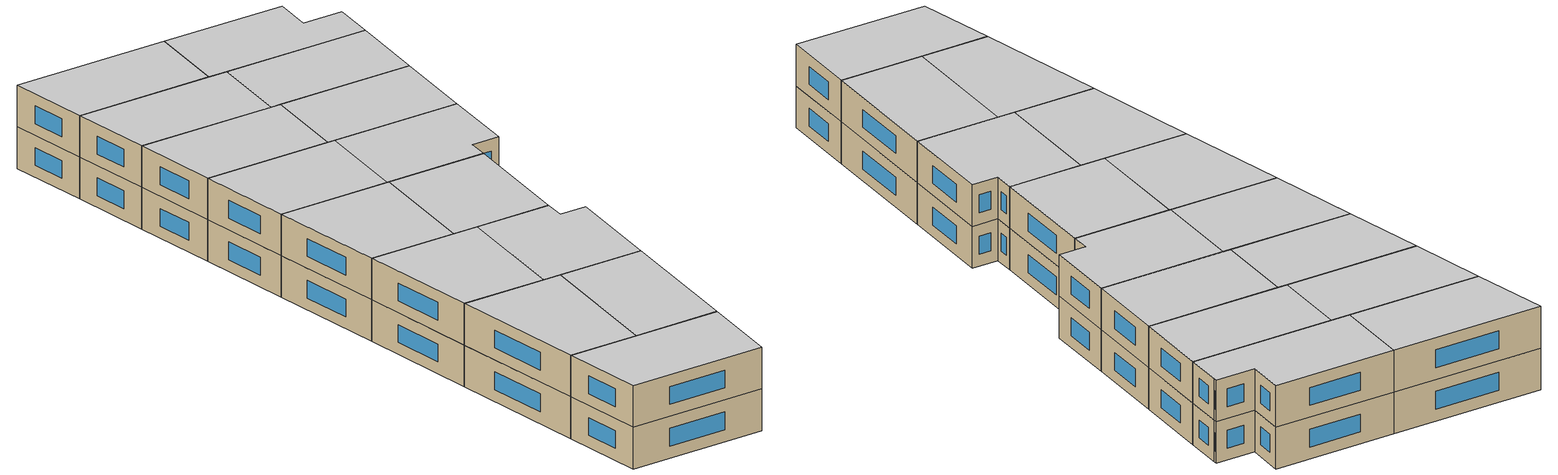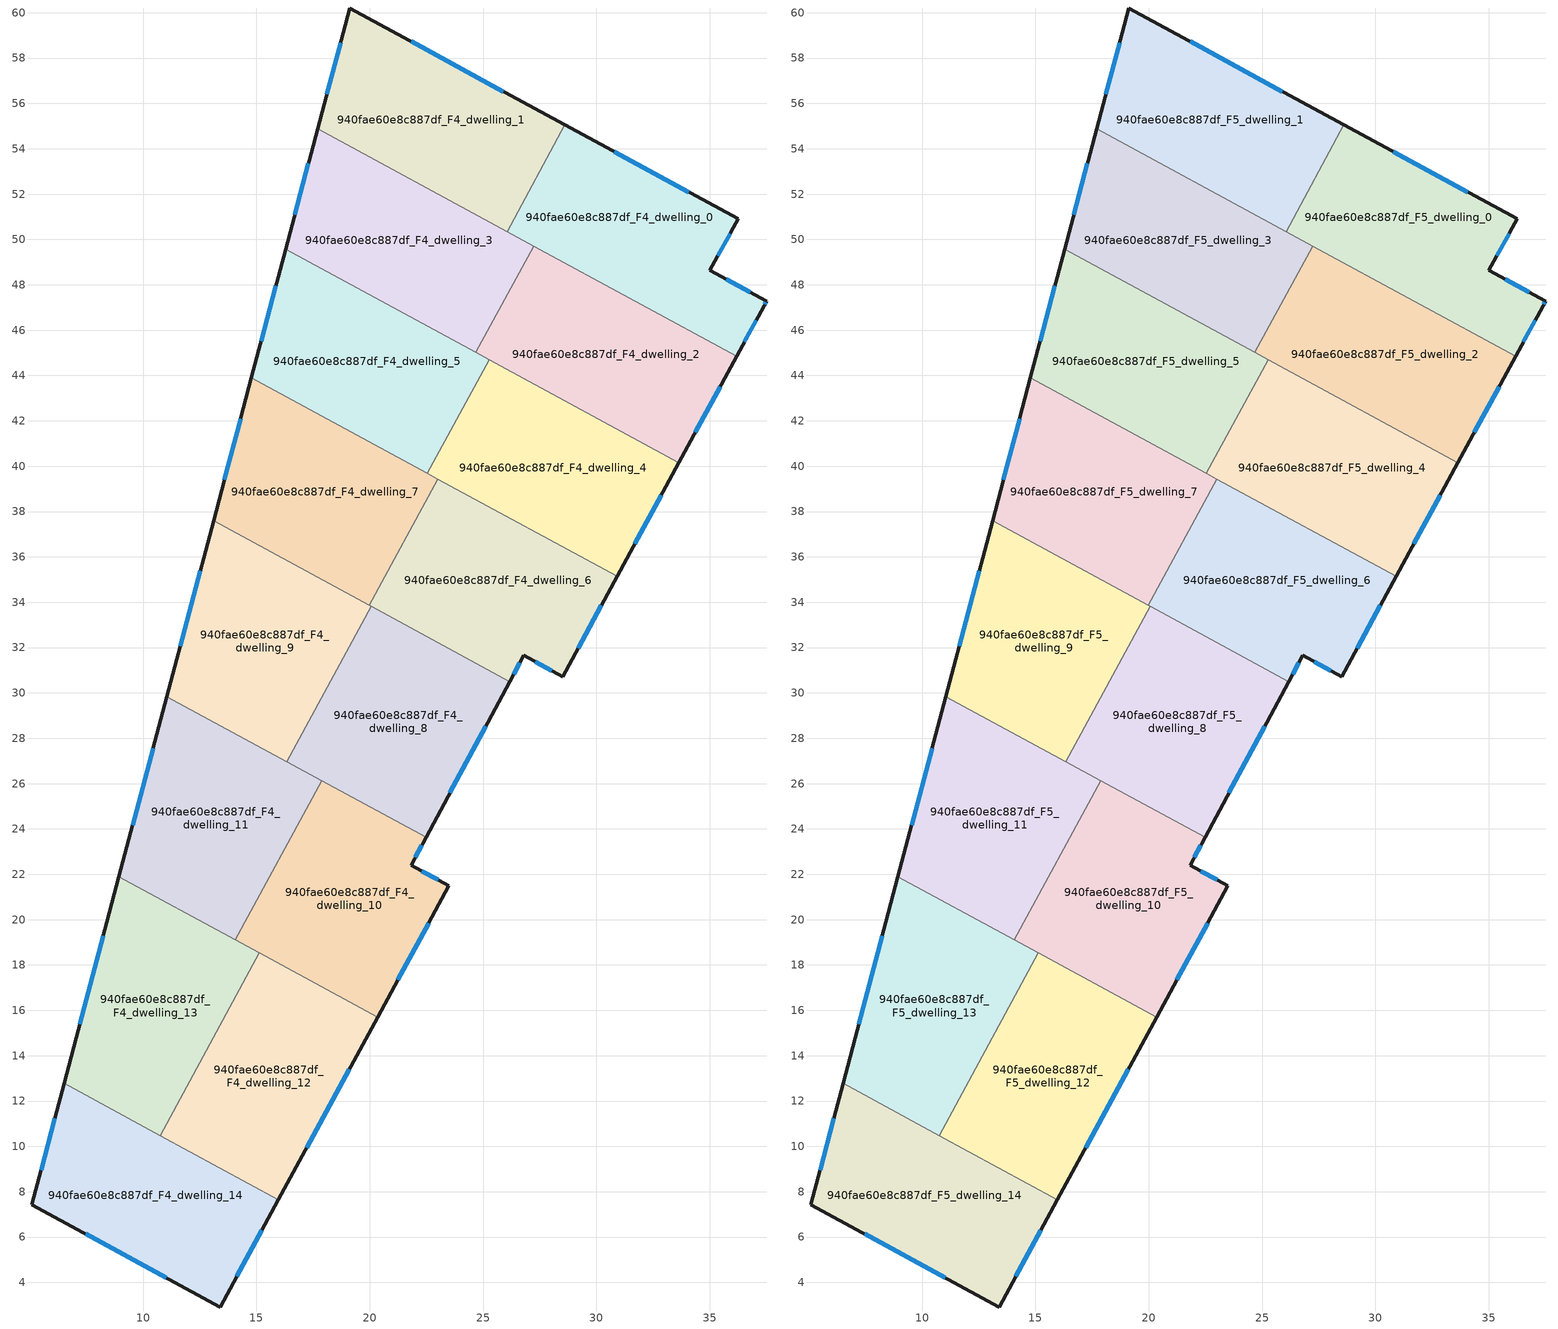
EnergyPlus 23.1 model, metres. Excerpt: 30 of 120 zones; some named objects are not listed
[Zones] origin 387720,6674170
940fae60e8c887df_F4_dwelling_0
 floor to 940fae60e8c887df_F3_dwelling_0 (EU_floor_Construction): 36.24,50.9 35.01,48.64 37.51,47.28 37.4,47.08 36.18,44.84 26.05,50.34 28.61,55.05 z12
 wall outside (EU_wall_Construction): 36.18,44.84 37.4,47.08 37.51,47.28 35.01,48.64 36.24,50.9 28.61,55.05 z12:15
 wall to 940fae60e8c887df_F4_dwelling_1 (EU_wall_Construction): 28.61,55.05 26.05,50.34 z12:15
 wall to 940fae60e8c887df_F4_dwelling_2 (EU_wall_Construction): 27.23,49.71 36.18,44.84 z12:15
 wall to 940fae60e8c887df_F4_dwelling_3 (EU_wall_Construction): 26.05,50.34 27.23,49.71 z12:15
 window (EU_Window_Construction): 34.06,52.09 30.79,53.87 / 35.36,49.29 35.89,50.26 / 36.79,47.67 35.72,48.25 / 37.43,47.14 37.47,47.22 / 36.53,45.48 37.05,46.44 z12.86:14.14
940fae60e8c887df_F4_dwelling_1
 floor to 940fae60e8c887df_F3_dwelling_1 (EU_floor_Construction): 28.61,55.05 26.05,50.34 17.7,54.88 19.12,60.21 z12
 wall outside (EU_wall_Construction): 28.61,55.05 19.12,60.21 17.7,54.88 z12:15
 wall to 940fae60e8c887df_F4_dwelling_3 (EU_wall_Construction): 17.7,54.88 26.05,50.34 z12:15
 window (EU_Window_Construction): 25.9,56.52 21.83,58.74 / 18.71,58.69 18.11,56.4 z12.86:14.14
940fae60e8c887df_F4_dwelling_10
 floor to 940fae60e8c887df_F3_dwelling_10 (EU_floor_Construction): 22.48,23.63 21.82,22.4 23.49,21.49 20.35,15.7 14.07,19.11 17.89,26.12 z12
 wall outside (EU_wall_Construction): 20.35,15.7 23.49,21.49 21.82,22.4 22.48,23.63 z12:15
 wall to 940fae60e8c887df_F4_dwelling_11 (EU_wall_Construction): 17.89,26.12 14.07,19.11 z12:15
 wall to 940fae60e8c887df_F4_dwelling_12 (EU_wall_Construction): 15.13,18.53 20.35,15.7 z12:15
 wall to 940fae60e8c887df_F4_dwelling_8 (EU_wall_Construction): 22.48,23.63 17.89,26.12 z12:15
 wall to 940fae60e8c887df_F4_dwelling_13 (EU_wall_Construction): 14.07,19.11 15.13,18.53 z12:15
 window (EU_Window_Construction): 22.01,22.75 22.29,23.28 / 23.02,21.75 22.3,22.14 / 21.25,17.35 22.59,19.83 z12.86:14.14
940fae60e8c887df_F4_dwelling_11
 floor to 940fae60e8c887df_F3_dwelling_11 (EU_floor_Construction): 17.89,26.12 14.07,19.11 8.94,21.89 11.05,29.84 z12
 wall outside (EU_wall_Construction): 11.05,29.84 8.94,21.89 z12:15
 wall to 940fae60e8c887df_F4_dwelling_9 (EU_wall_Construction): 16.34,26.96 11.05,29.84 z12:15
 wall to 940fae60e8c887df_F4_dwelling_13 (EU_wall_Construction): 8.94,21.89 14.07,19.11 z12:15
 wall to 940fae60e8c887df_F4_dwelling_8 (EU_wall_Construction): 17.88,26.12 16.34,26.96 z12:15
 window (EU_Window_Construction): 10.45,27.57 9.54,24.16 z12.86:14.14
940fae60e8c887df_F4_dwelling_12
 floor to 940fae60e8c887df_F3_dwelling_12 (EU_floor_Construction): 20.35,15.7 15.97,7.64 10.76,10.48 15.13,18.53 z12
 wall outside (EU_wall_Construction): 15.97,7.64 20.35,15.7 z12:15
 wall to 940fae60e8c887df_F4_dwelling_13 (EU_wall_Construction): 15.13,18.53 10.76,10.48 z12:15
 wall to 940fae60e8c887df_F4_dwelling_14 (EU_wall_Construction): 10.76,10.48 15.97,7.64 z12:15
 window (EU_Window_Construction): 17.22,9.95 19.1,13.4 z12.86:14.14
940fae60e8c887df_F4_dwelling_13
 floor to 940fae60e8c887df_F3_dwelling_13 (EU_floor_Construction): 15.13,18.53 10.76,10.48 6.52,12.78 8.94,21.89 z12
 wall outside (EU_wall_Construction): 8.94,21.89 6.52,12.78 z12:15
 wall to 940fae60e8c887df_F4_dwelling_14 (EU_wall_Construction): 6.52,12.78 10.76,10.48 z12:15
 window (EU_Window_Construction): 8.25,19.29 7.21,15.38 z12.86:14.14
940fae60e8c887df_F4_dwelling_14
 floor to 940fae60e8c887df_F3_dwelling_14 (EU_floor_Construction): 15.97,7.64 13.4,2.92 5.1,7.43 6.52,12.78 z12
 wall outside (EU_wall_Construction): 6.52,12.78 5.1,7.43 13.4,2.92 15.97,7.64 z12:15
 window (EU_Window_Construction): 14.14,4.27 15.24,6.29 / 7.47,6.14 11.03,4.2 / 6.11,11.25 5.5,8.96 z12.86:14.14
940fae60e8c887df_F4_dwelling_2
 floor to 940fae60e8c887df_F3_dwelling_2 (EU_floor_Construction): 36.18,44.84 33.63,40.16 24.68,45.02 27.23,49.71 z12
 wall outside (EU_wall_Construction): 33.63,40.16 36.18,44.84 z12:15
 wall to 940fae60e8c887df_F4_dwelling_3 (EU_wall_Construction): 27.23,49.71 24.68,45.02 z12:15
 wall to 940fae60e8c887df_F4_dwelling_4 (EU_wall_Construction): 25.27,44.7 33.63,40.16 z12:15
 wall to 940fae60e8c887df_F4_dwelling_5 (EU_wall_Construction): 24.68,45.02 25.27,44.7 z12:15
 window (EU_Window_Construction): 34.36,41.49 35.45,43.5 z12.86:14.14
940fae60e8c887df_F4_dwelling_3
 floor to 940fae60e8c887df_F3_dwelling_3 (EU_floor_Construction): 27.23,49.71 24.68,45.02 16.29,49.58 17.7,54.88 z12
 wall outside (EU_wall_Construction): 17.7,54.88 16.29,49.58 z12:15
 wall to 940fae60e8c887df_F4_dwelling_5 (EU_wall_Construction): 16.29,49.58 24.68,45.02 z12:15
 window (EU_Window_Construction): 17.3,53.37 16.69,51.09 z12.86:14.14
940fae60e8c887df_F4_dwelling_4
 floor to 940fae60e8c887df_F3_dwelling_4 (EU_floor_Construction): 33.63,40.16 30.91,35.13 22.54,39.68 25.27,44.7 z12
 wall outside (EU_wall_Construction): 30.91,35.13 33.63,40.16 z12:15
 wall to 940fae60e8c887df_F4_dwelling_5 (EU_wall_Construction): 25.27,44.7 22.54,39.68 z12:15
 wall to 940fae60e8c887df_F4_dwelling_6 (EU_wall_Construction): 23.01,39.43 30.91,35.13 z12:15
 wall to 940fae60e8c887df_F4_dwelling_7 (EU_wall_Construction): 22.54,39.68 23.01,39.43 z12:15
 window (EU_Window_Construction): 31.69,36.57 32.85,38.72 z12.86:14.14
940fae60e8c887df_F4_dwelling_5
 floor to 940fae60e8c887df_F3_dwelling_5 (EU_floor_Construction): 25.27,44.7 22.54,39.68 14.78,43.89 16.29,49.58 z12
 wall outside (EU_wall_Construction): 16.29,49.58 14.78,43.89 z12:15
 wall to 940fae60e8c887df_F4_dwelling_7 (EU_wall_Construction): 14.78,43.89 22.54,39.68 z12:15
 window (EU_Window_Construction): 15.86,47.95 15.21,45.52 z12.86:14.14
940fae60e8c887df_F4_dwelling_6
 floor to 940fae60e8c887df_F3_dwelling_6 (EU_floor_Construction): 30.91,35.13 28.51,30.71 26.8,31.65 26.18,30.5 19.98,33.86 23.01,39.43 z12
 wall outside (EU_wall_Construction): 26.18,30.5 26.8,31.65 28.51,30.71 30.91,35.13 z12:15
 wall to 940fae60e8c887df_F4_dwelling_7 (EU_wall_Construction): 23.01,39.43 19.98,33.86 z12:15
 wall to 940fae60e8c887df_F4_dwelling_8 (EU_wall_Construction): 20.07,33.82 26.18,30.5 z12:15
 wall to 940fae60e8c887df_F4_dwelling_9 (EU_wall_Construction): 19.99,33.86 20.07,33.82 z12:15
 window (EU_Window_Construction): 27.29,31.38 28.02,30.98 / 26.36,30.83 26.63,31.32 / 29.19,31.98 30.22,33.87 z12.86:14.14
940fae60e8c887df_F4_dwelling_7
 floor to 940fae60e8c887df_F3_dwelling_7 (EU_floor_Construction): 23.01,39.43 19.98,33.86 13.11,37.6 14.78,43.89 z12
 wall outside (EU_wall_Construction): 14.78,43.89 13.11,37.6 z12:15
 wall to 940fae60e8c887df_F4_dwelling_9 (EU_wall_Construction): 13.11,37.6 19.98,33.86 z12:15
 window (EU_Window_Construction): 14.31,42.09 13.59,39.4 z12.86:14.14
940fae60e8c887df_F4_dwelling_8
 floor to 940fae60e8c887df_F3_dwelling_8 (EU_floor_Construction): 26.18,30.5 22.48,23.63 16.34,26.96 20.07,33.82 z12
 wall outside (EU_wall_Construction): 22.48,23.63 26.18,30.5 z12:15
 wall to 940fae60e8c887df_F4_dwelling_9 (EU_wall_Construction): 20.07,33.82 16.34,26.96 z12:15
 window (EU_Window_Construction): 23.54,25.59 25.12,28.53 z12.86:14.14
940fae60e8c887df_F4_dwelling_9
 floor to 940fae60e8c887df_F3_dwelling_9 (EU_floor_Construction): 20.07,33.82 16.34,26.96 11.05,29.84 13.11,37.6 z12
 wall outside (EU_wall_Construction): 13.11,37.6 11.05,29.84 z12:15
 window (EU_Window_Construction): 12.52,35.38 11.64,32.05 z12.86:14.14
940fae60e8c887df_F5_dwelling_0
 floor to 940fae60e8c887df_F4_dwelling_0 (EU_floor_Construction): 36.24,50.9 35.01,48.64 37.51,47.28 37.4,47.08 36.18,44.84 26.05,50.34 28.61,55.05 z15
 wall outside (EU_wall_Construction): 36.18,44.84 37.4,47.08 37.51,47.28 35.01,48.64 36.24,50.9 28.61,55.05 z15:18
 wall to 940fae60e8c887df_F5_dwelling_1 (EU_wall_Construction): 28.61,55.05 26.05,50.34 z15:18
 wall to 940fae60e8c887df_F5_dwelling_2 (EU_wall_Construction): 27.23,49.71 36.18,44.84 z15:18
 wall to 940fae60e8c887df_F5_dwelling_3 (EU_wall_Construction): 26.05,50.34 27.23,49.71 z15:18
 window (EU_Window_Construction): 34.06,52.09 30.79,53.87 / 35.36,49.29 35.89,50.26 / 36.79,47.67 35.72,48.25 / 37.43,47.14 37.47,47.22 / 36.53,45.48 37.05,46.44 z15.86:17.14
 ceiling to 940fae60e8c887df_F6_dwelling_0 (EU_floor_Construction): 36.18,44.84 37.4,47.08 37.51,47.28 35.01,48.64 36.24,50.9 28.61,55.05 26.05,50.34 z18
940fae60e8c887df_F5_dwelling_1
 floor to 940fae60e8c887df_F4_dwelling_1 (EU_floor_Construction): 28.61,55.05 26.05,50.34 17.7,54.88 19.12,60.21 z15
 wall outside (EU_wall_Construction): 28.61,55.05 19.12,60.21 17.7,54.88 z15:18
 wall to 940fae60e8c887df_F5_dwelling_3 (EU_wall_Construction): 17.7,54.88 26.05,50.34 z15:18
 window (EU_Window_Construction): 25.9,56.52 21.83,58.74 / 18.71,58.69 18.11,56.4 z15.86:17.14
 ceiling to 940fae60e8c887df_F6_dwelling_1 (EU_floor_Construction): 26.05,50.34 28.61,55.05 19.12,60.21 17.7,54.88 z18
940fae60e8c887df_F5_dwelling_10
 floor to 940fae60e8c887df_F4_dwelling_10 (EU_floor_Construction): 22.48,23.63 21.82,22.4 23.49,21.49 20.35,15.7 14.07,19.11 17.89,26.12 z15
 wall outside (EU_wall_Construction): 20.35,15.7 23.49,21.49 21.82,22.4 22.48,23.63 z15:18
 wall to 940fae60e8c887df_F5_dwelling_11 (EU_wall_Construction): 17.89,26.12 14.07,19.11 z15:18
 wall to 940fae60e8c887df_F5_dwelling_12 (EU_wall_Construction): 15.13,18.53 20.35,15.7 z15:18
 wall to 940fae60e8c887df_F5_dwelling_8 (EU_wall_Construction): 22.48,23.63 17.89,26.12 z15:18
 wall to 940fae60e8c887df_F5_dwelling_13 (EU_wall_Construction): 14.07,19.11 15.13,18.53 z15:18
 window (EU_Window_Construction): 22.01,22.75 22.29,23.28 / 23.02,21.75 22.3,22.14 / 21.25,17.35 22.59,19.83 z15.86:17.14
 ceiling to 940fae60e8c887df_F6_dwelling_10 (EU_floor_Construction): 20.35,15.7 23.49,21.49 21.82,22.4 22.48,23.63 17.89,26.12 14.07,19.11 z18
940fae60e8c887df_F5_dwelling_11
 floor to 940fae60e8c887df_F4_dwelling_11 (EU_floor_Construction): 17.89,26.12 14.07,19.11 8.94,21.89 11.05,29.84 z15
 wall outside (EU_wall_Construction): 11.05,29.84 8.94,21.89 z15:18
 wall to 940fae60e8c887df_F5_dwelling_9 (EU_wall_Construction): 16.34,26.96 11.05,29.84 z15:18
 wall to 940fae60e8c887df_F5_dwelling_13 (EU_wall_Construction): 8.94,21.89 14.07,19.11 z15:18
 wall to 940fae60e8c887df_F5_dwelling_8 (EU_wall_Construction): 17.88,26.12 16.34,26.96 z15:18
 window (EU_Window_Construction): 10.45,27.57 9.54,24.16 z15.86:17.14
 ceiling to 940fae60e8c887df_F6_dwelling_11 (EU_floor_Construction): 14.07,19.11 17.89,26.12 11.05,29.84 8.94,21.89 z18
940fae60e8c887df_F5_dwelling_12
 floor to 940fae60e8c887df_F4_dwelling_12 (EU_floor_Construction): 20.35,15.7 15.97,7.64 10.76,10.48 15.13,18.53 z15
 wall outside (EU_wall_Construction): 15.97,7.64 20.35,15.7 z15:18
 wall to 940fae60e8c887df_F5_dwelling_13 (EU_wall_Construction): 15.13,18.53 10.76,10.48 z15:18
 wall to 940fae60e8c887df_F5_dwelling_14 (EU_wall_Construction): 10.76,10.48 15.97,7.64 z15:18
 window (EU_Window_Construction): 17.22,9.95 19.1,13.4 z15.86:17.14
 ceiling to 940fae60e8c887df_F6_dwelling_12 (EU_floor_Construction): 15.97,7.64 20.35,15.7 15.13,18.53 10.76,10.48 z18
940fae60e8c887df_F5_dwelling_13
 floor to 940fae60e8c887df_F4_dwelling_13 (EU_floor_Construction): 15.13,18.53 10.76,10.48 6.52,12.78 8.94,21.89 z15
 wall outside (EU_wall_Construction): 8.94,21.89 6.52,12.78 z15:18
 wall to 940fae60e8c887df_F5_dwelling_14 (EU_wall_Construction): 6.52,12.78 10.76,10.48 z15:18
 window (EU_Window_Construction): 8.25,19.29 7.21,15.38 z15.86:17.14
 ceiling to 940fae60e8c887df_F6_dwelling_13 (EU_floor_Construction): 10.76,10.48 15.13,18.53 8.94,21.89 6.52,12.78 z18
940fae60e8c887df_F5_dwelling_14
 floor to 940fae60e8c887df_F4_dwelling_14 (EU_floor_Construction): 15.97,7.64 13.4,2.92 5.1,7.43 6.52,12.78 z15
 wall outside (EU_wall_Construction): 6.52,12.78 5.1,7.43 13.4,2.92 15.97,7.64 z15:18
 window (EU_Window_Construction): 14.14,4.27 15.24,6.29 / 7.47,6.14 11.03,4.2 / 6.11,11.25 5.5,8.96 z15.86:17.14
 ceiling to 940fae60e8c887df_F6_dwelling_14 (EU_floor_Construction): 13.4,2.92 15.97,7.64 6.52,12.78 5.1,7.43 z18
940fae60e8c887df_F5_dwelling_2
 floor to 940fae60e8c887df_F4_dwelling_2 (EU_floor_Construction): 36.18,44.84 33.63,40.16 24.68,45.02 27.23,49.71 z15
 wall outside (EU_wall_Construction): 33.63,40.16 36.18,44.84 z15:18
 wall to 940fae60e8c887df_F5_dwelling_3 (EU_wall_Construction): 27.23,49.71 24.68,45.02 z15:18
 wall to 940fae60e8c887df_F5_dwelling_4 (EU_wall_Construction): 25.27,44.7 33.63,40.16 z15:18
 wall to 940fae60e8c887df_F5_dwelling_5 (EU_wall_Construction): 24.68,45.02 25.27,44.7 z15:18
 window (EU_Window_Construction): 34.36,41.49 35.45,43.5 z15.86:17.14
 ceiling to 940fae60e8c887df_F6_dwelling_2 (EU_floor_Construction): 33.63,40.16 36.18,44.84 27.23,49.71 24.68,45.02 z18
940fae60e8c887df_F5_dwelling_3
 floor to 940fae60e8c887df_F4_dwelling_3 (EU_floor_Construction): 27.23,49.71 24.68,45.02 16.29,49.58 17.7,54.88 z15
 wall outside (EU_wall_Construction): 17.7,54.88 16.29,49.58 z15:18
 wall to 940fae60e8c887df_F5_dwelling_5 (EU_wall_Construction): 16.29,49.58 24.68,45.02 z15:18
 window (EU_Window_Construction): 17.3,53.37 16.69,51.09 z15.86:17.14
 ceiling to 940fae60e8c887df_F6_dwelling_3 (EU_floor_Construction): 24.68,45.02 27.23,49.71 17.7,54.88 16.29,49.58 z18
940fae60e8c887df_F5_dwelling_4
 floor to 940fae60e8c887df_F4_dwelling_4 (EU_floor_Construction): 33.63,40.16 30.91,35.13 22.54,39.68 25.27,44.7 z15
 wall outside (EU_wall_Construction): 30.91,35.13 33.63,40.16 z15:18
 wall to 940fae60e8c887df_F5_dwelling_5 (EU_wall_Construction): 25.27,44.7 22.54,39.68 z15:18
 wall to 940fae60e8c887df_F5_dwelling_6 (EU_wall_Construction): 23.01,39.43 30.91,35.13 z15:18
 wall to 940fae60e8c887df_F5_dwelling_7 (EU_wall_Construction): 22.54,39.68 23.01,39.43 z15:18
 window (EU_Window_Construction): 31.69,36.57 32.85,38.72 z15.86:17.14
 ceiling to 940fae60e8c887df_F6_dwelling_4 (EU_floor_Construction): 30.91,35.13 33.63,40.16 25.27,44.7 22.54,39.68 z18
940fae60e8c887df_F5_dwelling_5
 floor to 940fae60e8c887df_F4_dwelling_5 (EU_floor_Construction): 25.27,44.7 22.54,39.68 14.78,43.89 16.29,49.58 z15
 wall outside (EU_wall_Construction): 16.29,49.58 14.78,43.89 z15:18
 wall to 940fae60e8c887df_F5_dwelling_7 (EU_wall_Construction): 14.78,43.89 22.54,39.68 z15:18
 window (EU_Window_Construction): 15.86,47.95 15.21,45.52 z15.86:17.14
 ceiling to 940fae60e8c887df_F6_dwelling_5 (EU_floor_Construction): 22.54,39.68 25.27,44.7 16.29,49.58 14.78,43.89 z18
940fae60e8c887df_F5_dwelling_6
 floor to 940fae60e8c887df_F4_dwelling_6 (EU_floor_Construction): 30.91,35.13 28.51,30.71 26.8,31.65 26.18,30.5 19.98,33.86 23.01,39.43 z15
 wall outside (EU_wall_Construction): 26.18,30.5 26.8,31.65 28.51,30.71 30.91,35.13 z15:18
 wall to 940fae60e8c887df_F5_dwelling_7 (EU_wall_Construction): 23.01,39.43 19.98,33.86 z15:18
 wall to 940fae60e8c887df_F5_dwelling_8 (EU_wall_Construction): 20.07,33.82 26.18,30.5 z15:18
 wall to 940fae60e8c887df_F5_dwelling_9 (EU_wall_Construction): 19.99,33.86 20.07,33.82 z15:18
 window (EU_Window_Construction): 27.29,31.38 28.02,30.98 / 26.36,30.83 26.63,31.32 / 29.19,31.98 30.22,33.87 z15.86:17.14
 ceiling to 940fae60e8c887df_F6_dwelling_6 (EU_floor_Construction): 28.51,30.71 30.91,35.13 23.01,39.43 19.98,33.86 26.18,30.5 26.8,31.65 z18
940fae60e8c887df_F5_dwelling_7
 floor to 940fae60e8c887df_F4_dwelling_7 (EU_floor_Construction): 23.01,39.43 19.98,33.86 13.11,37.6 14.78,43.89 z15
 wall outside (EU_wall_Construction): 14.78,43.89 13.11,37.6 z15:18
 wall to 940fae60e8c887df_F5_dwelling_9 (EU_wall_Construction): 13.11,37.6 19.98,33.86 z15:18
 window (EU_Window_Construction): 14.31,42.09 13.59,39.4 z15.86:17.14
 ceiling to 940fae60e8c887df_F6_dwelling_7 (EU_floor_Construction): 19.98,33.86 23.01,39.43 14.78,43.89 13.11,37.6 z18
940fae60e8c887df_F5_dwelling_8
 floor to 940fae60e8c887df_F4_dwelling_8 (EU_floor_Construction): 26.18,30.5 22.48,23.63 16.34,26.96 20.07,33.82 z15
 wall outside (EU_wall_Construction): 22.48,23.63 26.18,30.5 z15:18
 wall to 940fae60e8c887df_F5_dwelling_9 (EU_wall_Construction): 20.07,33.82 16.34,26.96 z15:18
 window (EU_Window_Construction): 23.54,25.59 25.12,28.53 z15.86:17.14
 ceiling to 940fae60e8c887df_F6_dwelling_8 (EU_floor_Construction): 22.48,23.63 26.18,30.5 20.07,33.82 16.34,26.96 z18
940fae60e8c887df_F5_dwelling_9
 floor to 940fae60e8c887df_F4_dwelling_9 (EU_floor_Construction): 20.07,33.82 16.34,26.96 11.05,29.84 13.11,37.6 z15
 wall outside (EU_wall_Construction): 13.11,37.6 11.05,29.84 z15:18
 window (EU_Window_Construction): 12.52,35.38 11.64,32.05 z15.86:17.14
 ceiling to 940fae60e8c887df_F6_dwelling_9 (EU_floor_Construction): 16.34,26.96 20.07,33.82 13.11,37.6 11.05,29.84 z18
[Building]
EU S2 Campaign: North Axis=0; Terrain=City; Solar Distribution=FullExterior
[Site:Location]
Helsinki-Vantaa.AP: Latitude=60.317; Longitude=24.963; Time Zone=2; Elevation=54.6
[SizingPeriod:WeatherFileDays]
AnnualSizingPeriod: Begin Month=1; Begin Day of Month=1; End Month=12; End Day of Month=31; Day of Week for Start Day=Monday; Use Weather File Daylight Saving Period=No; Use Weather File Rain and Snow Indicators=No
[MATERIAL]
EU_InternalMass_Material: Roughness=MediumRough; Thickness=0.1; Conductivity=1; Density=1800; Specific Heat=900; Thermal Absorptance=0.9; Solar Absorptance=0.7; Visible Absorptance=0.7
[MATERIAL:NOMASS] Roughness=MediumRough; Thermal Absorptance=0.9; Solar Absorptance=0.7; Visible Absorptance=0.7
Name | Thermal Resistance
EU_wall_NoMass | 5.91765
EU_floor_NoMass | 6.2875
[WINDOWMATERIAL:SIMPLEGLAZINGSYSTEM]
EU_Window_SimpleGlazing: UFactor=0.994035; Solar Heat Gain Coefficient=0.7; Visible Transmittance=0.7
[CONSTRUCTION]
EU_wall_Construction: EU_wall_NoMass
EU_floor_Construction: EU_floor_NoMass
EU_Window_Construction: EU_Window_SimpleGlazing
EU_InternalMass_Construction: EU_InternalMass_Material
[ZONE] Type=1; Multiplier=1; Ceiling Height=autocalculate; Floor Area=autocalculate; Part of Total Floor Area=Yes
Name | Volume
940fae60e8c887df_F4_dwelling_0; 940fae60e8c887df_F5_dwelling_0 | 163.162
940fae60e8c887df_F4_dwelling_1; 940fae60e8c887df_F5_dwelling_1 | 163.157
940fae60e8c887df_F4_dwelling_10; 940fae60e8c887df_F5_dwelling_10 | 163.151
940fae60e8c887df_F4_dwelling_11; 940fae60e8c887df_F5_dwelling_11; 940fae60e8c887df_F4_dwelling_8; 940fae60e8c887df_F5_dwelling_8 | 163.176
940fae60e8c887df_F4_dwelling_12; 940fae60e8c887df_F5_dwelling_12 | 163.148
940fae60e8c887df_F4_dwelling_13; 940fae60e8c887df_F5_dwelling_13 | 163.153
940fae60e8c887df_F4_dwelling_14; 940fae60e8c887df_F5_dwelling_14 | 163.173
940fae60e8c887df_F4_dwelling_2; 940fae60e8c887df_F5_dwelling_2 | 163.167
940fae60e8c887df_F4_dwelling_3; 940fae60e8c887df_F5_dwelling_3 | 163.182
940fae60e8c887df_F4_dwelling_4; 940fae60e8c887df_F5_dwelling_4 | 163.159
940fae60e8c887df_F4_dwelling_5; 940fae60e8c887df_F5_dwelling_5 | 163.155
940fae60e8c887df_F4_dwelling_6; 940fae60e8c887df_F5_dwelling_6 | 163.168
940fae60e8c887df_F4_dwelling_7; 940fae60e8c887df_F5_dwelling_7 | 163.179
940fae60e8c887df_F4_dwelling_9; 940fae60e8c887df_F5_dwelling_9 | 163.161
[INTERNALMASS] Construction=EU_InternalMass_Construction
Name | Zone or ZoneList | Surface Area
940fae60e8c887df_F4_dwelling_0_EU_InternalMass | 940fae60e8c887df_F4_dwelling_0 | 54.3877
940fae60e8c887df_F4_dwelling_1_EU_InternalMass | 940fae60e8c887df_F4_dwelling_1 | 54.3839
940fae60e8c887df_F4_dwelling_2_EU_InternalMass | 940fae60e8c887df_F4_dwelling_2 | 54.3907
940fae60e8c887df_F4_dwelling_3_EU_InternalMass | 940fae60e8c887df_F4_dwelling_3 | 54.393
940fae60e8c887df_F4_dwelling_4_EU_InternalMass | 940fae60e8c887df_F4_dwelling_4 | 54.3864
940fae60e8c887df_F4_dwelling_5_EU_InternalMass | 940fae60e8c887df_F4_dwelling_5 | 54.3853
940fae60e8c887df_F4_dwelling_6_EU_InternalMass | 940fae60e8c887df_F4_dwelling_6 | 54.389
940fae60e8c887df_F4_dwelling_7_EU_InternalMass | 940fae60e8c887df_F4_dwelling_7 | 54.3942
940fae60e8c887df_F4_dwelling_8_EU_InternalMass | 940fae60e8c887df_F4_dwelling_8 | 54.3925
940fae60e8c887df_F4_dwelling_9_EU_InternalMass | 940fae60e8c887df_F4_dwelling_9 | 54.3865
940fae60e8c887df_F4_dwelling_10_EU_InternalMass | 940fae60e8c887df_F4_dwelling_10 | 54.3826
940fae60e8c887df_F4_dwelling_11_EU_InternalMass | 940fae60e8c887df_F4_dwelling_11 | 54.3936
940fae60e8c887df_F4_dwelling_12_EU_InternalMass | 940fae60e8c887df_F4_dwelling_12 | 54.3822
940fae60e8c887df_F4_dwelling_13_EU_InternalMass | 940fae60e8c887df_F4_dwelling_13 | 54.3866
940fae60e8c887df_F4_dwelling_14_EU_InternalMass | 940fae60e8c887df_F4_dwelling_14 | 54.3913
940fae60e8c887df_F5_dwelling_0_EU_InternalMass | 940fae60e8c887df_F5_dwelling_0 | 54.3877
940fae60e8c887df_F5_dwelling_1_EU_InternalMass | 940fae60e8c887df_F5_dwelling_1 | 54.3839
940fae60e8c887df_F5_dwelling_2_EU_InternalMass | 940fae60e8c887df_F5_dwelling_2 | 54.3907
940fae60e8c887df_F5_dwelling_3_EU_InternalMass | 940fae60e8c887df_F5_dwelling_3 | 54.393
940fae60e8c887df_F5_dwelling_4_EU_InternalMass | 940fae60e8c887df_F5_dwelling_4 | 54.3864
940fae60e8c887df_F5_dwelling_5_EU_InternalMass | 940fae60e8c887df_F5_dwelling_5 | 54.3853
940fae60e8c887df_F5_dwelling_6_EU_InternalMass | 940fae60e8c887df_F5_dwelling_6 | 54.389
940fae60e8c887df_F5_dwelling_7_EU_InternalMass | 940fae60e8c887df_F5_dwelling_7 | 54.3942
940fae60e8c887df_F5_dwelling_8_EU_InternalMass | 940fae60e8c887df_F5_dwelling_8 | 54.3925
940fae60e8c887df_F5_dwelling_9_EU_InternalMass | 940fae60e8c887df_F5_dwelling_9 | 54.3865
940fae60e8c887df_F5_dwelling_10_EU_InternalMass | 940fae60e8c887df_F5_dwelling_10 | 54.3826
940fae60e8c887df_F5_dwelling_11_EU_InternalMass | 940fae60e8c887df_F5_dwelling_11 | 54.3936
940fae60e8c887df_F5_dwelling_12_EU_InternalMass | 940fae60e8c887df_F5_dwelling_12 | 54.3822
940fae60e8c887df_F5_dwelling_13_EU_InternalMass | 940fae60e8c887df_F5_dwelling_13 | 54.3866
940fae60e8c887df_F5_dwelling_14_EU_InternalMass | 940fae60e8c887df_F5_dwelling_14 | 54.3913
[OTHEREQUIPMENT] Fuel Type=Electricity; Design Level Calculation Method=Watts/Area; Power per Zone Floor Area=1; Fraction Latent=0; Fraction Radiant=0; Fraction Lost=0; Carbon Dioxide Generation Rate=0; EndUse Subcategory=EU_Step8_InternalGains
Name | Zone or ZoneList or Space or SpaceList | Schedule
EU_Step8_InternalGain_940fae60e8c887df_F4_dwelling_0_f000 | 940fae60e8c887df_F4_dwelling_0 | EU_Step8_GainSchedule_940fae60e8c887df_F4_dwelling_0_f000
EU_Step8_InternalGain_940fae60e8c887df_F4_dwelling_1_f000 | 940fae60e8c887df_F4_dwelling_1 | EU_Step8_GainSchedule_940fae60e8c887df_F4_dwelling_1_f000
EU_Step8_InternalGain_940fae60e8c887df_F4_dwelling_2_f000 | 940fae60e8c887df_F4_dwelling_2 | EU_Step8_GainSchedule_940fae60e8c887df_F4_dwelling_2_f000
EU_Step8_InternalGain_940fae60e8c887df_F4_dwelling_3_f000 | 940fae60e8c887df_F4_dwelling_3 | EU_Step8_GainSchedule_940fae60e8c887df_F4_dwelling_3_f000
EU_Step8_InternalGain_940fae60e8c887df_F4_dwelling_4_f000 | 940fae60e8c887df_F4_dwelling_4 | EU_Step8_GainSchedule_940fae60e8c887df_F4_dwelling_4_f000
EU_Step8_InternalGain_940fae60e8c887df_F4_dwelling_5_f000 | 940fae60e8c887df_F4_dwelling_5 | EU_Step8_GainSchedule_940fae60e8c887df_F4_dwelling_5_f000
EU_Step8_InternalGain_940fae60e8c887df_F4_dwelling_6_f000 | 940fae60e8c887df_F4_dwelling_6 | EU_Step8_GainSchedule_940fae60e8c887df_F4_dwelling_6_f000
EU_Step8_InternalGain_940fae60e8c887df_F4_dwelling_7_f000 | 940fae60e8c887df_F4_dwelling_7 | EU_Step8_GainSchedule_940fae60e8c887df_F4_dwelling_7_f000
EU_Step8_InternalGain_940fae60e8c887df_F4_dwelling_8_f000 | 940fae60e8c887df_F4_dwelling_8 | EU_Step8_GainSchedule_940fae60e8c887df_F4_dwelling_8_f000
EU_Step8_InternalGain_940fae60e8c887df_F4_dwelling_9_f000 | 940fae60e8c887df_F4_dwelling_9 | EU_Step8_GainSchedule_940fae60e8c887df_F4_dwelling_9_f000
EU_Step8_InternalGain_940fae60e8c887df_F4_dwelling_10_f000 | 940fae60e8c887df_F4_dwelling_10 | EU_Step8_GainSchedule_940fae60e8c887df_F4_dwelling_10_f000
EU_Step8_InternalGain_940fae60e8c887df_F4_dwelling_11_f000 | 940fae60e8c887df_F4_dwelling_11 | EU_Step8_GainSchedule_940fae60e8c887df_F4_dwelling_11_f000
EU_Step8_InternalGain_940fae60e8c887df_F4_dwelling_12_f000 | 940fae60e8c887df_F4_dwelling_12 | EU_Step8_GainSchedule_940fae60e8c887df_F4_dwelling_12_f000
EU_Step8_InternalGain_940fae60e8c887df_F4_dwelling_13_f000 | 940fae60e8c887df_F4_dwelling_13 | EU_Step8_GainSchedule_940fae60e8c887df_F4_dwelling_13_f000
EU_Step8_InternalGain_940fae60e8c887df_F4_dwelling_14_f000 | 940fae60e8c887df_F4_dwelling_14 | EU_Step8_GainSchedule_940fae60e8c887df_F4_dwelling_14_f000
EU_Step8_InternalGain_940fae60e8c887df_F5_dwelling_0_f000 | 940fae60e8c887df_F5_dwelling_0 | EU_Step8_GainSchedule_940fae60e8c887df_F5_dwelling_0_f000
EU_Step8_InternalGain_940fae60e8c887df_F5_dwelling_1_f000 | 940fae60e8c887df_F5_dwelling_1 | EU_Step8_GainSchedule_940fae60e8c887df_F5_dwelling_1_f000
EU_Step8_InternalGain_940fae60e8c887df_F5_dwelling_2_f000 | 940fae60e8c887df_F5_dwelling_2 | EU_Step8_GainSchedule_940fae60e8c887df_F5_dwelling_2_f000
EU_Step8_InternalGain_940fae60e8c887df_F5_dwelling_3_f000 | 940fae60e8c887df_F5_dwelling_3 | EU_Step8_GainSchedule_940fae60e8c887df_F5_dwelling_3_f000
EU_Step8_InternalGain_940fae60e8c887df_F5_dwelling_4_f000 | 940fae60e8c887df_F5_dwelling_4 | EU_Step8_GainSchedule_940fae60e8c887df_F5_dwelling_4_f000
EU_Step8_InternalGain_940fae60e8c887df_F5_dwelling_5_f000 | 940fae60e8c887df_F5_dwelling_5 | EU_Step8_GainSchedule_940fae60e8c887df_F5_dwelling_5_f000
EU_Step8_InternalGain_940fae60e8c887df_F5_dwelling_6_f000 | 940fae60e8c887df_F5_dwelling_6 | EU_Step8_GainSchedule_940fae60e8c887df_F5_dwelling_6_f000
EU_Step8_InternalGain_940fae60e8c887df_F5_dwelling_7_f000 | 940fae60e8c887df_F5_dwelling_7 | EU_Step8_GainSchedule_940fae60e8c887df_F5_dwelling_7_f000
EU_Step8_InternalGain_940fae60e8c887df_F5_dwelling_8_f000 | 940fae60e8c887df_F5_dwelling_8 | EU_Step8_GainSchedule_940fae60e8c887df_F5_dwelling_8_f000
EU_Step8_InternalGain_940fae60e8c887df_F5_dwelling_9_f000 | 940fae60e8c887df_F5_dwelling_9 | EU_Step8_GainSchedule_940fae60e8c887df_F5_dwelling_9_f000
EU_Step8_InternalGain_940fae60e8c887df_F5_dwelling_10_f000 | 940fae60e8c887df_F5_dwelling_10 | EU_Step8_GainSchedule_940fae60e8c887df_F5_dwelling_10_f000
EU_Step8_InternalGain_940fae60e8c887df_F5_dwelling_11_f000 | 940fae60e8c887df_F5_dwelling_11 | EU_Step8_GainSchedule_940fae60e8c887df_F5_dwelling_11_f000
EU_Step8_InternalGain_940fae60e8c887df_F5_dwelling_12_f000 | 940fae60e8c887df_F5_dwelling_12 | EU_Step8_GainSchedule_940fae60e8c887df_F5_dwelling_12_f000
EU_Step8_InternalGain_940fae60e8c887df_F5_dwelling_13_f000 | 940fae60e8c887df_F5_dwelling_13 | EU_Step8_GainSchedule_940fae60e8c887df_F5_dwelling_13_f000
EU_Step8_InternalGain_940fae60e8c887df_F5_dwelling_14_f000 | 940fae60e8c887df_F5_dwelling_14 | EU_Step8_GainSchedule_940fae60e8c887df_F5_dwelling_14_f000
[ZONEVENTILATION:DESIGNFLOWRATE] Schedule=EU_AlwaysOn; Design Flow Rate Calculation Method=AirChanges/Hour; Air Changes per Hour=0.596421; Ventilation Type=Natural; Fan Pressure Rise=0; Fan Total Efficiency=1; Constant Term Coefficient=1; Temperature Term Coefficient=0; Velocity Term Coefficient=0; Velocity Squared Term Coefficient=0; Minimum Indoor Temperature=-100; Maximum Indoor Temperature=100; Delta Temperature=-100; Minimum Outdoor Temperature=-100; Maximum Outdoor Temperature=100; Maximum Wind Speed=40
Name | Zone or ZoneList or Space or SpaceList
EU_ConstantAir_940fae60e8c887df_F4_dwelling_0 | 940fae60e8c887df_F4_dwelling_0
EU_ConstantAir_940fae60e8c887df_F4_dwelling_1 | 940fae60e8c887df_F4_dwelling_1
EU_ConstantAir_940fae60e8c887df_F4_dwelling_2 | 940fae60e8c887df_F4_dwelling_2
EU_ConstantAir_940fae60e8c887df_F4_dwelling_3 | 940fae60e8c887df_F4_dwelling_3
EU_ConstantAir_940fae60e8c887df_F4_dwelling_4 | 940fae60e8c887df_F4_dwelling_4
EU_ConstantAir_940fae60e8c887df_F4_dwelling_5 | 940fae60e8c887df_F4_dwelling_5
EU_ConstantAir_940fae60e8c887df_F4_dwelling_6 | 940fae60e8c887df_F4_dwelling_6
EU_ConstantAir_940fae60e8c887df_F4_dwelling_7 | 940fae60e8c887df_F4_dwelling_7
EU_ConstantAir_940fae60e8c887df_F4_dwelling_8 | 940fae60e8c887df_F4_dwelling_8
EU_ConstantAir_940fae60e8c887df_F4_dwelling_9 | 940fae60e8c887df_F4_dwelling_9
EU_ConstantAir_940fae60e8c887df_F4_dwelling_10 | 940fae60e8c887df_F4_dwelling_10
EU_ConstantAir_940fae60e8c887df_F4_dwelling_11 | 940fae60e8c887df_F4_dwelling_11
EU_ConstantAir_940fae60e8c887df_F4_dwelling_12 | 940fae60e8c887df_F4_dwelling_12
EU_ConstantAir_940fae60e8c887df_F4_dwelling_13 | 940fae60e8c887df_F4_dwelling_13
EU_ConstantAir_940fae60e8c887df_F4_dwelling_14 | 940fae60e8c887df_F4_dwelling_14
EU_ConstantAir_940fae60e8c887df_F5_dwelling_0 | 940fae60e8c887df_F5_dwelling_0
EU_ConstantAir_940fae60e8c887df_F5_dwelling_1 | 940fae60e8c887df_F5_dwelling_1
EU_ConstantAir_940fae60e8c887df_F5_dwelling_2 | 940fae60e8c887df_F5_dwelling_2
EU_ConstantAir_940fae60e8c887df_F5_dwelling_3 | 940fae60e8c887df_F5_dwelling_3
EU_ConstantAir_940fae60e8c887df_F5_dwelling_4 | 940fae60e8c887df_F5_dwelling_4
EU_ConstantAir_940fae60e8c887df_F5_dwelling_5 | 940fae60e8c887df_F5_dwelling_5
EU_ConstantAir_940fae60e8c887df_F5_dwelling_6 | 940fae60e8c887df_F5_dwelling_6
EU_ConstantAir_940fae60e8c887df_F5_dwelling_7 | 940fae60e8c887df_F5_dwelling_7
EU_ConstantAir_940fae60e8c887df_F5_dwelling_8 | 940fae60e8c887df_F5_dwelling_8
EU_ConstantAir_940fae60e8c887df_F5_dwelling_9 | 940fae60e8c887df_F5_dwelling_9
EU_ConstantAir_940fae60e8c887df_F5_dwelling_10 | 940fae60e8c887df_F5_dwelling_10
EU_ConstantAir_940fae60e8c887df_F5_dwelling_11 | 940fae60e8c887df_F5_dwelling_11
EU_ConstantAir_940fae60e8c887df_F5_dwelling_12 | 940fae60e8c887df_F5_dwelling_12
EU_ConstantAir_940fae60e8c887df_F5_dwelling_13 | 940fae60e8c887df_F5_dwelling_13
EU_ConstantAir_940fae60e8c887df_F5_dwelling_14 | 940fae60e8c887df_F5_dwelling_14
[HVACTEMPLATE:THERMOSTAT] Constant Heating Setpoint=20; Constant Cooling Setpoint=50
EU_HeatOnly_940fae60e8c887df_F6_dwelling_4; EU_HeatOnly_940fae60e8c887df_F6_dwelling_5; EU_HeatOnly_940fae60e8c887df_F6_dwelling_6; EU_HeatOnly_940fae60e8c887df_F6_dwelling_7; EU_HeatOnly_940fae60e8c887df_F6_dwelling_8; EU_HeatOnly_940fae60e8c887df_F6_dwelling_9; EU_HeatOnly_940fae60e8c887df_F6_dwelling_10; EU_HeatOnly_940fae60e8c887df_F6_dwelling_11; EU_HeatOnly_940fae60e8c887df_F6_dwelling_12; EU_HeatOnly_940fae60e8c887df_F6_dwelling_13; EU_HeatOnly_940fae60e8c887df_F6_dwelling_14; EU_HeatOnly_940fae60e8c887df_F7_dwelling_0; EU_HeatOnly_940fae60e8c887df_F7_dwelling_1; EU_HeatOnly_940fae60e8c887df_F7_dwelling_2; EU_HeatOnly_940fae60e8c887df_F7_dwelling_3; EU_HeatOnly_940fae60e8c887df_F7_dwelling_4; EU_HeatOnly_940fae60e8c887df_F7_dwelling_5; EU_HeatOnly_940fae60e8c887df_F7_dwelling_6; EU_HeatOnly_940fae60e8c887df_F7_dwelling_7; EU_HeatOnly_940fae60e8c887df_F7_dwelling_8; EU_HeatOnly_940fae60e8c887df_F7_dwelling_9; EU_HeatOnly_940fae60e8c887df_F7_dwelling_10; EU_HeatOnly_940fae60e8c887df_F7_dwelling_11; EU_HeatOnly_940fae60e8c887df_F7_dwelling_12; EU_HeatOnly_940fae60e8c887df_F7_dwelling_13; EU_HeatOnly_940fae60e8c887df_F7_dwelling_14
[HVACTEMPLATE:ZONE:IDEALLOADSAIRSYSTEM] System Availability Schedule=EU_AlwaysOn; Maximum Heating Supply Air Temperature=50; Minimum Cooling Supply Air Temperature=13; Maximum Heating Supply Air Humidity Ratio=0.0156; Minimum Cooling Supply Air Humidity Ratio=0.0077; Heating Limit=NoLimit; Cooling Limit=NoLimit; Heating Availability Schedule=EU_AlwaysOn; Cooling Availability Schedule=EU_CoolingOff; Dehumidification Control Type=ConstantSensibleHeatRatio; Cooling Sensible Heat Ratio=0.7; Dehumidification Setpoint=60; Humidification Control Type=None; Humidification Setpoint=30; Outdoor Air Method=None; Outdoor Air Flow Rate per Person=0.00944; Outdoor Air Flow Rate per Zone Floor Area=0; Outdoor Air Flow Rate per Zone=0; Demand Controlled Ventilation Type=None; Outdoor Air Economizer Type=NoEconomizer; Heat Recovery Type=None; Sensible Heat Recovery Effectiveness=0.7; Latent Heat Recovery Effectiveness=0.65
Name | Template Thermostat
940fae60e8c887df_F4_dwelling_0 | EU_HeatOnly_940fae60e8c887df_F4_dwelling_0
940fae60e8c887df_F4_dwelling_1 | EU_HeatOnly_940fae60e8c887df_F4_dwelling_1
940fae60e8c887df_F4_dwelling_2 | EU_HeatOnly_940fae60e8c887df_F4_dwelling_2
940fae60e8c887df_F4_dwelling_3 | EU_HeatOnly_940fae60e8c887df_F4_dwelling_3
940fae60e8c887df_F4_dwelling_4 | EU_HeatOnly_940fae60e8c887df_F4_dwelling_4
940fae60e8c887df_F4_dwelling_5 | EU_HeatOnly_940fae60e8c887df_F4_dwelling_5
940fae60e8c887df_F4_dwelling_6 | EU_HeatOnly_940fae60e8c887df_F4_dwelling_6
940fae60e8c887df_F4_dwelling_7 | EU_HeatOnly_940fae60e8c887df_F4_dwelling_7
940fae60e8c887df_F4_dwelling_8 | EU_HeatOnly_940fae60e8c887df_F4_dwelling_8
940fae60e8c887df_F4_dwelling_9 | EU_HeatOnly_940fae60e8c887df_F4_dwelling_9
940fae60e8c887df_F4_dwelling_10 | EU_HeatOnly_940fae60e8c887df_F4_dwelling_10
940fae60e8c887df_F4_dwelling_11 | EU_HeatOnly_940fae60e8c887df_F4_dwelling_11
940fae60e8c887df_F4_dwelling_12 | EU_HeatOnly_940fae60e8c887df_F4_dwelling_12
940fae60e8c887df_F4_dwelling_13 | EU_HeatOnly_940fae60e8c887df_F4_dwelling_13
940fae60e8c887df_F4_dwelling_14 | EU_HeatOnly_940fae60e8c887df_F4_dwelling_14
940fae60e8c887df_F5_dwelling_0 | EU_HeatOnly_940fae60e8c887df_F5_dwelling_0
940fae60e8c887df_F5_dwelling_1 | EU_HeatOnly_940fae60e8c887df_F5_dwelling_1
940fae60e8c887df_F5_dwelling_2 | EU_HeatOnly_940fae60e8c887df_F5_dwelling_2
940fae60e8c887df_F5_dwelling_3 | EU_HeatOnly_940fae60e8c887df_F5_dwelling_3
940fae60e8c887df_F5_dwelling_4 | EU_HeatOnly_940fae60e8c887df_F5_dwelling_4
940fae60e8c887df_F5_dwelling_5 | EU_HeatOnly_940fae60e8c887df_F5_dwelling_5
940fae60e8c887df_F5_dwelling_6 | EU_HeatOnly_940fae60e8c887df_F5_dwelling_6
940fae60e8c887df_F5_dwelling_7 | EU_HeatOnly_940fae60e8c887df_F5_dwelling_7
940fae60e8c887df_F5_dwelling_8 | EU_HeatOnly_940fae60e8c887df_F5_dwelling_8
940fae60e8c887df_F5_dwelling_9 | EU_HeatOnly_940fae60e8c887df_F5_dwelling_9
940fae60e8c887df_F5_dwelling_10 | EU_HeatOnly_940fae60e8c887df_F5_dwelling_10
940fae60e8c887df_F5_dwelling_11 | EU_HeatOnly_940fae60e8c887df_F5_dwelling_11
940fae60e8c887df_F5_dwelling_12 | EU_HeatOnly_940fae60e8c887df_F5_dwelling_12
940fae60e8c887df_F5_dwelling_13 | EU_HeatOnly_940fae60e8c887df_F5_dwelling_13
940fae60e8c887df_F5_dwelling_14 | EU_HeatOnly_940fae60e8c887df_F5_dwelling_14
[SIZING:ZONE] Zone Cooling Design Supply Air Temperature Input Method=SupplyAirTemperature; Zone Cooling Design Supply Air Temperature=13; Zone Heating Design Supply Air Temperature Input Method=SupplyAirTemperature; Zone Heating Design Supply Air Temperature=50; Zone Cooling Design Supply Air Humidity Ratio=0.008; Zone Heating Design Supply Air Humidity Ratio=0.008; Cooling Design Air Flow Method=DesignDay; Cooling Design Air Flow Rate=0; Cooling Minimum Air Flow per Zone Floor Area=0.000762; Cooling Minimum Air Flow=0; Cooling Minimum Air Flow Fraction=0.2; Heating Design Air Flow Method=DesignDay; Heating Design Air Flow Rate=0; Heating Maximum Air Flow per Zone Floor Area=0.002032; Heating Maximum Air Flow=0.141576; Heating Maximum Air Flow Fraction=0.3; Account for Dedicated Outdoor Air System=No; Dedicated Outdoor Air System Control Strategy=NeutralSupplyAir; Dedicated Outdoor Air Low Setpoint Temperature for Design=autosize; Dedicated Outdoor Air High Setpoint Temperature for Design=autosize; Zone Load Sizing Method=Sensible Load Only No Latent Load; Zone Latent Cooling Design Supply Air Humidity Ratio Input Method=HumidityRatioDifference; Zone Cooling Design Supply Air Humidity Ratio Difference=0.005; Zone Latent Heating Design Supply Air Humidity Ratio Input Method=HumidityRatioDifference; Zone Humidification Design Supply Air Humidity Ratio Difference=0.005
940fae60e8c887df_F4_dwelling_0; 940fae60e8c887df_F4_dwelling_1; 940fae60e8c887df_F4_dwelling_2; 940fae60e8c887df_F4_dwelling_3; 940fae60e8c887df_F4_dwelling_4; 940fae60e8c887df_F4_dwelling_5; 940fae60e8c887df_F4_dwelling_6; 940fae60e8c887df_F4_dwelling_7; 940fae60e8c887df_F4_dwelling_8; 940fae60e8c887df_F4_dwelling_9; 940fae60e8c887df_F4_dwelling_10; 940fae60e8c887df_F4_dwelling_11; 940fae60e8c887df_F4_dwelling_12; 940fae60e8c887df_F4_dwelling_13; 940fae60e8c887df_F4_dwelling_14; 940fae60e8c887df_F5_dwelling_0; 940fae60e8c887df_F5_dwelling_1; 940fae60e8c887df_F5_dwelling_2; 940fae60e8c887df_F5_dwelling_3; 940fae60e8c887df_F5_dwelling_4; 940fae60e8c887df_F5_dwelling_5; 940fae60e8c887df_F5_dwelling_6; 940fae60e8c887df_F5_dwelling_7; 940fae60e8c887df_F5_dwelling_8; 940fae60e8c887df_F5_dwelling_9; 940fae60e8c887df_F5_dwelling_10; 940fae60e8c887df_F5_dwelling_11; 940fae60e8c887df_F5_dwelling_12; 940fae60e8c887df_F5_dwelling_13; 940fae60e8c887df_F5_dwelling_14
[SCHEDULE:CONSTANT]
Name | Hourly Value
EU_AlwaysOn | 1
EU_CoolingOff | 0
[SCHEDULE:FILE] Column Number=1; Rows to Skip at Top=0; Number of Hours of Data=8760; Column Separator=Comma; Interpolate to Timestep=No; Minutes per Item=60; Adjust Schedule for Daylight Savings=Yes
Name | File
EU_Step8_GainSchedule_940fae60e8c887df_F4_dwelling_0_f000 | ../../schedules/940fae60e8c887df/940fae60e8c887df_F4_dwelling_0_f000_gain.csv
EU_Step8_GainSchedule_940fae60e8c887df_F4_dwelling_1_f000 | ../../schedules/940fae60e8c887df/940fae60e8c887df_F4_dwelling_1_f000_gain.csv
EU_Step8_GainSchedule_940fae60e8c887df_F4_dwelling_2_f000 | ../../schedules/940fae60e8c887df/940fae60e8c887df_F4_dwelling_2_f000_gain.csv
EU_Step8_GainSchedule_940fae60e8c887df_F4_dwelling_3_f000 | ../../schedules/940fae60e8c887df/940fae60e8c887df_F4_dwelling_3_f000_gain.csv
EU_Step8_GainSchedule_940fae60e8c887df_F4_dwelling_4_f000 | ../../schedules/940fae60e8c887df/940fae60e8c887df_F4_dwelling_4_f000_gain.csv
EU_Step8_GainSchedule_940fae60e8c887df_F4_dwelling_5_f000 | ../../schedules/940fae60e8c887df/940fae60e8c887df_F4_dwelling_5_f000_gain.csv
EU_Step8_GainSchedule_940fae60e8c887df_F4_dwelling_6_f000 | ../../schedules/940fae60e8c887df/940fae60e8c887df_F4_dwelling_6_f000_gain.csv
EU_Step8_GainSchedule_940fae60e8c887df_F4_dwelling_7_f000 | ../../schedules/940fae60e8c887df/940fae60e8c887df_F4_dwelling_7_f000_gain.csv
EU_Step8_GainSchedule_940fae60e8c887df_F4_dwelling_8_f000 | ../../schedules/940fae60e8c887df/940fae60e8c887df_F4_dwelling_8_f000_gain.csv
EU_Step8_GainSchedule_940fae60e8c887df_F4_dwelling_9_f000 | ../../schedules/940fae60e8c887df/940fae60e8c887df_F4_dwelling_9_f000_gain.csv
EU_Step8_GainSchedule_940fae60e8c887df_F4_dwelling_10_f000 | ../../schedules/940fae60e8c887df/940fae60e8c887df_F4_dwelling_10_f000_gain.csv
EU_Step8_GainSchedule_940fae60e8c887df_F4_dwelling_11_f000 | ../../schedules/940fae60e8c887df/940fae60e8c887df_F4_dwelling_11_f000_gain.csv
EU_Step8_GainSchedule_940fae60e8c887df_F4_dwelling_12_f000 | ../../schedules/940fae60e8c887df/940fae60e8c887df_F4_dwelling_12_f000_gain.csv
EU_Step8_GainSchedule_940fae60e8c887df_F4_dwelling_13_f000 | ../../schedules/940fae60e8c887df/940fae60e8c887df_F4_dwelling_13_f000_gain.csv
EU_Step8_GainSchedule_940fae60e8c887df_F4_dwelling_14_f000 | ../../schedules/940fae60e8c887df/940fae60e8c887df_F4_dwelling_14_f000_gain.csv
EU_Step8_GainSchedule_940fae60e8c887df_F5_dwelling_0_f000 | ../../schedules/940fae60e8c887df/940fae60e8c887df_F5_dwelling_0_f000_gain.csv
EU_Step8_GainSchedule_940fae60e8c887df_F5_dwelling_1_f000 | ../../schedules/940fae60e8c887df/940fae60e8c887df_F5_dwelling_1_f000_gain.csv
EU_Step8_GainSchedule_940fae60e8c887df_F5_dwelling_2_f000 | ../../schedules/940fae60e8c887df/940fae60e8c887df_F5_dwelling_2_f000_gain.csv
EU_Step8_GainSchedule_940fae60e8c887df_F5_dwelling_3_f000 | ../../schedules/940fae60e8c887df/940fae60e8c887df_F5_dwelling_3_f000_gain.csv
EU_Step8_GainSchedule_940fae60e8c887df_F5_dwelling_4_f000 | ../../schedules/940fae60e8c887df/940fae60e8c887df_F5_dwelling_4_f000_gain.csv
EU_Step8_GainSchedule_940fae60e8c887df_F5_dwelling_5_f000 | ../../schedules/940fae60e8c887df/940fae60e8c887df_F5_dwelling_5_f000_gain.csv
EU_Step8_GainSchedule_940fae60e8c887df_F5_dwelling_6_f000 | ../../schedules/940fae60e8c887df/940fae60e8c887df_F5_dwelling_6_f000_gain.csv
EU_Step8_GainSchedule_940fae60e8c887df_F5_dwelling_7_f000 | ../../schedules/940fae60e8c887df/940fae60e8c887df_F5_dwelling_7_f000_gain.csv
EU_Step8_GainSchedule_940fae60e8c887df_F5_dwelling_8_f000 | ../../schedules/940fae60e8c887df/940fae60e8c887df_F5_dwelling_8_f000_gain.csv
EU_Step8_GainSchedule_940fae60e8c887df_F5_dwelling_9_f000 | ../../schedules/940fae60e8c887df/940fae60e8c887df_F5_dwelling_9_f000_gain.csv
EU_Step8_GainSchedule_940fae60e8c887df_F5_dwelling_10_f000 | ../../schedules/940fae60e8c887df/940fae60e8c887df_F5_dwelling_10_f000_gain.csv
EU_Step8_GainSchedule_940fae60e8c887df_F5_dwelling_11_f000 | ../../schedules/940fae60e8c887df/940fae60e8c887df_F5_dwelling_11_f000_gain.csv
EU_Step8_GainSchedule_940fae60e8c887df_F5_dwelling_12_f000 | ../../schedules/940fae60e8c887df/940fae60e8c887df_F5_dwelling_12_f000_gain.csv
EU_Step8_GainSchedule_940fae60e8c887df_F5_dwelling_13_f000 | ../../schedules/940fae60e8c887df/940fae60e8c887df_F5_dwelling_13_f000_gain.csv
EU_Step8_GainSchedule_940fae60e8c887df_F5_dwelling_14_f000 | ../../schedules/940fae60e8c887df/940fae60e8c887df_F5_dwelling_14_f000_gain.csv
